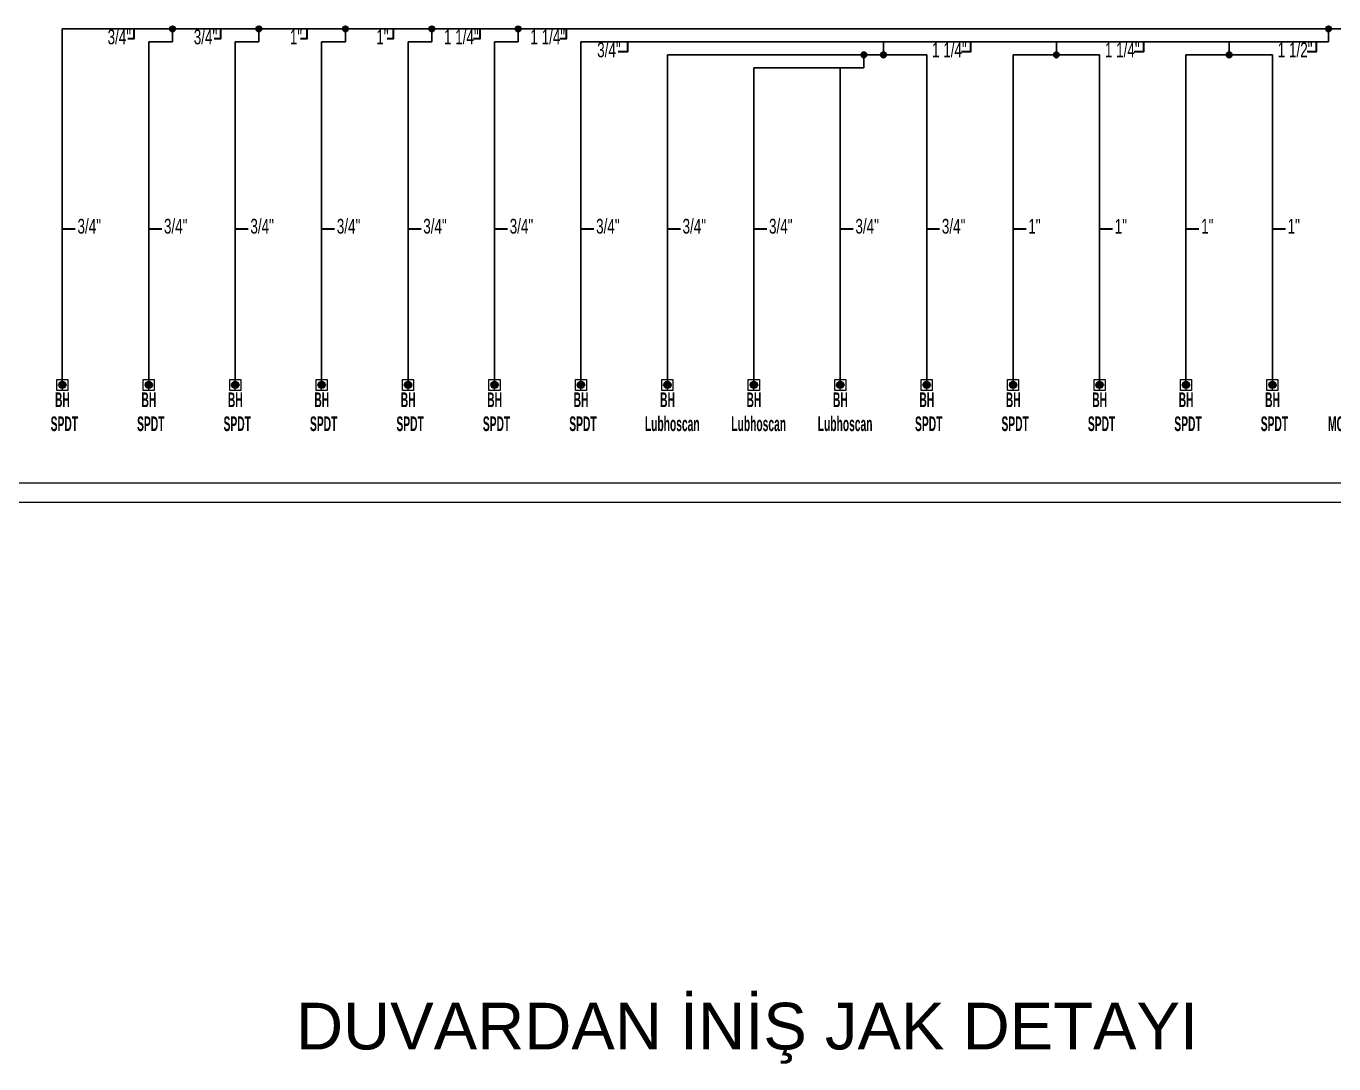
# Model space of a CAD drawing. Header units: centimetres. Extents: x 392964 to 515689, y 49661 to 58661.
# Drawn here: x 506702 to 508215, y 52688 to 53888 of the extents above; entities that cross this region are included whole.
import ezdxf
from ezdxf.enums import TextEntityAlignment as Align

# ---------------------------------------------------------------- set-up
doc = ezdxf.new("R2010")
doc.units = ezdxf.units.CM
doc.linetypes.add('MEDSISTEMBH_LINE', pattern=[1.5, 1.3, 0, -0.2])
doc.layers.add('---___EB_draft04_yazi', color=8, linetype='Continuous')
doc.layers.add('-M-VALVE', color=7, linetype='Continuous')
for name, color, linetype, lineweight in [('0-KRCN-BAS HAVA', 101, 'BASINÇ HAVA', 35), ('0-KRCN-SHT-02CIHAZ', 132, 'Continuous', 25), ('_MDS_0', 7, 'Continuous', 30), ('_MDS_BORU_22.00X1.00_BASINÇLI HAVA', 5, 'Continuous', 30), ('_MDS_TEE', 7, 'Continuous', 30)]:
    doc.layers.add(name, color=color, linetype=linetype, lineweight=lineweight)
doc.styles.add('Normal', font='arial.ttf')
doc.styles.add('ON', font='ARIALN.TTF', dxfattribs={"width": 0.8, "height": 6})
doc.styles.add('OYAK', font='arialbd.ttf')
doc.styles.get("Standard").update_dxf_attribs({"font": 'arial.ttf'})
doc.linetypes.add('BASINÇ HAVA', pattern='A,0.5,-0.2,["BH",Standard,S=0.1,R=0,X=-0.1,Y=-0.05],-0.2', length=0.9)

# ---------------------------------------------------------------- blocks, each defined once
blk = doc.blocks.new('TEE')
at = {"layer": '_MDS_TEE'}
h = blk.add_hatch(color=256, dxfattribs=at)
h.dxf.hatch_style = 1
edge = h.paths.add_edge_path()
edge.add_arc((0, 0), 50, 0, 360)
blk.add_circle((0, 0), 50, dxfattribs=at)
blk = doc.blocks.new('G$C63E5540C')
at = {"layer": '-M-VALVE', "color": 7}
for p, q in [((-4.000761649253946, 0.00282816809783526), (4.097099556188368, 0.00282816809783526)), ((-0.5886311090798699, 0.4552892951147669), (-0.5886311090798699, -0.4496329588083654)), ((-0.208099661178494, 1.372613990582977), (-0.208099661178494, 1.104969783347769)), ((-0.0002805213339343027, -4.046102434542036), (-0.0002805213339343027, 4.051758770903803)), ((0.207538618446506, 1.372613990582977), (0.207538618446506, 1.104969783347769)), ((0.5880700664120013, 0.4552892951147669), (0.5880700664120013, -0.4496329588083654))]:
    blk.add_line(p, q, dxfattribs=at)
blk.add_lwpolyline([(-5.000622930665486, 5.004750527019723), (4.999377069334514, 5.004750527019723), (4.999377069334514, -4.995249472980277), (-5.000622930665486, -4.995249472980277)], close=True, dxfattribs=at)
for radius in [3.232742174660741, 3.021624318356365, 3.021624318356365, 2.114477279548504, 2.114477279548504, 2.00561963489156, 1.995723485377295, 1.38546093199746, 1.121563611616992, 0.8081855436651845, 0.7422112135700679, 0.5277946407609372, 0.4486254446467967, 0.2770921863994921, 0.002842046271338699]:
    blk.add_circle((-0.0002805213339343027, 0.00282816809783526), radius, dxfattribs=at)
for radius, start, end in [(0.6268329140053732, 20.18086003609478, 159.8191399635647), (0.5937689708556622, 7.746304218193885, 172.2536957818985), (0.5937689708556622, 187.7463042313442, 352.2536957688406), (0.6268329140066776, 200.1808600358036, 339.819139963958)]:
    blk.add_arc((-0.0002805213339343027, 0.00282816809783526), radius, start, end, dxfattribs=at)
for points, knots in [([(-0.2485404440226375, -0.1202453488793935), (-0.2448874756241821, -0.1161469372830197), (-0.2414625096835152, -0.1118469308707972), (-0.2329731821864698, -0.09980701876281728), (-0.2284236262598824, -0.09173316654482733), (-0.2192947351231851, -0.07127085284957957), (-0.2150703767424602, -0.05700010222858509), (-0.2098809020603767, -0.02712314700488605), (-0.2088101727313187, -0.01153134513242549), (-0.2088101727313187, 0.01718768132820969), (-0.2098809020603767, 0.03277948320078394), (-0.2150703767424602, 0.06265643853498659), (-0.2192947351231851, 0.07692718898999829), (-0.2284236262598824, 0.09738950274061153), (-0.2329731821864698, 0.1054633550138533), (-0.2414625096835152, 0.1175032670666951), (-0.2448874756241821, 0.1218032734235521), (-0.2485404440226375, 0.1259016850190164)], [1.486169734890414, 1.486169734890414, 1.486169734890414, 1.486169734890414, 1.618518147470244, 1.618518147470244, 1.842374581757495, 1.842374581757495, 2.168854135831518, 2.168854135831518, 2.495333689905543, 2.495333689905543, 2.821813243979576, 2.821813243979576, 3.148292798053609, 3.148292798053609, 3.372149232340866, 3.372149232340866, 3.504497644920578, 3.504497644920578, 3.504497644920578, 3.504497644920578]), ([(0.2479794013261198, 0.1259016850190164), (0.2443264329208432, 0.1218032734235521), (0.2409014669588032, 0.1175032670666951), (0.2324121394617578, 0.1054633550138533), (0.2278625835565435, 0.09738950274061153), (0.2187336924484953, 0.07692718898999829), (0.2145093340677704, 0.06265643853498659), (0.2093198593001944, 0.03277948320078394), (0.2082491300561742, 0.01718768132820969), (0.2082491300561742, -0.01153134513242549), (0.2093198593001944, -0.02712314700488605), (0.2145093340677704, -0.05700010222858509), (0.2187336924484953, -0.07127085284957957), (0.2278625835565435, -0.09173316654482733), (0.2324121394617578, -0.09980701876281728), (0.2409014669588032, -0.1118469308707972), (0.2443264329208432, -0.1161469372830197), (0.2479794013261198, -0.1202453488793935)], [1.48616973488959, 1.48616973488959, 1.48616973488959, 1.48616973488959, 1.618518147469334, 1.618518147469334, 1.842374581756594, 1.842374581756594, 2.168854135830625, 2.168854135830625, 2.495333689904658, 2.495333689904658, 2.821813243978681, 2.821813243978681, 3.148292798052706, 3.148292798052706, 3.372149232339956, 3.372149232339956, 3.504497644919743, 3.504497644919743, 3.504497644919743, 3.504497644919743])]:
    blk.add_open_spline(points, degree=3, knots=knots, dxfattribs=at)

msp = doc.modelspace()

# ---------------------------------------------------------------- linework, layer by layer
at = {"layer": '0-KRCN-BAS HAVA', "color": 4, "ltscale": 150}
for points in [[(506819.6801476108, 53873.52489470419), (506827.1801476108, 53873.52489470419), (506827.1801476108, 53884.47792203779)], [(506919.6801476108, 53873.52489470419), (506927.1801476108, 53873.52489470419), (506927.1801476108, 53884.47792203779)], [(507019.6801476108, 53873.52489470419), (507027.1801476108, 53873.52489470419), (507027.1801476108, 53884.47792203779)], [(507119.6801476108, 53873.52489470419), (507127.1801476108, 53873.52489470419), (507127.1801476108, 53884.47792203779)], [(507219.6801476108, 53873.52489470419), (507227.1801476108, 53873.52489470419), (507227.1801476108, 53884.47792203779)], [(507319.6801476108, 53873.52489470419), (507327.1801476108, 53873.52489470419), (507327.1801476108, 53884.47792203779)], [(507387.0729089691, 53858.52489470419), (507398.0259363027, 53858.52489470419), (507398.0259363027, 53869.47792203779)], [(507784.086688734, 53858.52489470419), (507795.0397160676, 53858.52489470419), (507795.0397160676, 53869.47792203779)], [(507784.086688734, 53858.52489470419), (507795.0397160676, 53858.52489470419), (507795.0397160676, 53869.47792203779)], [(507984.086688734, 53858.52489470419), (507995.0397160676, 53858.52489470419), (507995.0397160676, 53869.47792203779)], [(508184.086688734, 53858.52489470419), (508195.0397160676, 53858.52489470419), (508195.0397160676, 53869.47792203779)], [(506743.9614761038, 53653.16502247809), (506758.9614761038, 53653.16502247809)], [(506843.9614761038, 53653.16502247809), (506858.9614761038, 53653.16502247809)], [(506943.9614761038, 53653.16502247809), (506958.9614761038, 53653.16502247809)], [(507043.9614761038, 53653.16502247809), (507058.9614761038, 53653.16502247809)], [(507143.9614761038, 53653.16502247809), (507158.9614761038, 53653.16502247809)], [(507243.9614761038, 53653.16502247809), (507258.9614761038, 53653.16502247809)], [(507343.9614761038, 53653.16502247809), (507358.9614761038, 53653.16502247809)], [(507443.9614761038, 53653.16502247809), (507458.9614761038, 53653.16502247809)], [(507543.9614761038, 53653.16502247809), (507558.9614761038, 53653.16502247809)], [(507643.9614761038, 53653.16502247809), (507658.9614761038, 53653.16502247809)], [(507743.9614761038, 53653.16502247809), (507758.9614761038, 53653.16502247809)], [(507843.9614761038, 53653.16502247809), (507858.9614761038, 53653.16502247809)], [(507943.9614761038, 53653.16502247809), (507958.9614761038, 53653.16502247809)], [(508043.9614761038, 53653.16502247809), (508058.9614761038, 53653.16502247809)], [(508143.9614761038, 53653.16502247809), (508158.9614761038, 53653.16502247809)]]:
    msp.add_lwpolyline(points, dxfattribs=at)
at = {"layer": '0-KRCN-SHT-02CIHAZ', "color": 8}
for p, q in [((503564.066010452, 53359.47792203779), (513155.1881269637, 53359.47792203779)), ((513155.1881269637, 53336.97792203779), (503564.066010452, 53336.97792203779))]:
    msp.add_line(p, q, dxfattribs=at)
at = {"layer": '_MDS_BORU_22.00X1.00_BASINÇLI HAVA', "linetype": 'MEDSISTEMBH_LINE', "ltscale": 80}
for p, q in [((506743.9614761038, 53884.47792203779), (511894.0036027179, 53884.47792203779)), ((506743.9614761038, 53472.85212291839), (506743.9614761038, 53884.47792203779)), ((506871.3918068797, 53869.47792203779), (506871.3918068797, 53884.47792203779)), ((506971.3918068797, 53869.47792203779), (506971.3918068797, 53884.47792203779)), ((507071.3918068797, 53869.47792203779), (507071.3918068797, 53884.47792203779)), ((507171.3918068797, 53869.47792203779), (507171.3918068797, 53884.47792203779)), ((507271.3918068797, 53869.47792203779), (507271.3918068797, 53884.47792203779)), ((508208.9614761038, 53869.47792203779), (508208.9614761038, 53884.47792203779)), ((506843.9614761038, 53472.85212291839), (506843.9614761038, 53869.47792203779)), ((506843.9614761038, 53869.47792203779), (506871.3918068797, 53869.47792203779)), ((506943.9614761038, 53472.85212291839), (506943.9614761038, 53869.47792203779)), ((506943.9614761038, 53869.47792203779), (506971.3918068797, 53869.47792203779)), ((507043.9614761038, 53472.85212291839), (507043.9614761038, 53869.47792203779)), ((507043.9614761038, 53869.47792203779), (507071.3918068797, 53869.47792203779)), ((507143.9614761038, 53472.85212291839), (507143.9614761038, 53869.47792203779)), ((507143.9614761038, 53869.47792203779), (507171.3918068797, 53869.47792203779)), ((507243.9614761038, 53472.85212291839), (507243.9614761038, 53869.47792203779)), ((507243.9614761038, 53869.47792203779), (507271.3918068797, 53869.47792203779)), ((507343.9614761038, 53869.47792203779), (508208.9614761038, 53869.47792203779)), ((507343.9614761038, 53472.85212291839), (507343.9614761038, 53869.47792203779)), ((507693.9614761038, 53854.47792203779), (507693.9614761038, 53869.47792203779)), ((507893.9614761038, 53854.47792203779), (507893.9614761038, 53869.47792203779)), ((508093.9614761038, 53854.47792203779), (508093.9614761038, 53869.47792203779)), ((507443.9614761038, 53472.85212291839), (507443.9614761038, 53854.47792203779)), ((507443.9614761038, 53854.47792203779), (507743.9614761038, 53854.47792203779)), ((507671.3918068797, 53839.47792203779), (507671.3918068797, 53854.47792203779)), ((507743.9614761038, 53472.85212291839), (507743.9614761038, 53854.47792203779)), ((507843.9614761038, 53472.85212291839), (507843.9614761038, 53854.47792203779)), ((507843.9614761038, 53854.47792203779), (507943.9614761038, 53854.47792203779)), ((507943.9614761038, 53472.85212291839), (507943.9614761038, 53854.47792203779)), ((508043.9614761038, 53472.85212291839), (508043.9614761038, 53854.47792203779)), ((508043.9614761038, 53854.47792203779), (508143.9614761038, 53854.47792203779)), ((508143.9614761038, 53472.85212291839), (508143.9614761038, 53854.47792203779)), ((507543.9614761038, 53472.85212291839), (507543.9614761038, 53839.47792203779)), ((507543.9614761038, 53839.47792203779), (507671.3918068797, 53839.47792203779)), ((507643.9614761038, 53472.85212291839), (507643.9614761038, 53839.47792203779))]:
    msp.add_line(p, q, dxfattribs=at)

# ---------------------------------------------------------------- block references
at = {"layer": '-M-VALVE', "color": 7, "xscale": 1.276512899816038, "yscale": 1.276512899816038, "zscale": 1.276512899816038}
for p in [(506743.9654621016, 53472.84851272533), (506843.9654621016, 53472.84851272533), (506943.9654621016, 53472.84851272533), (507043.9654621016, 53472.84851272533), (507143.9654621016, 53472.84851272533), (507243.9654621016, 53472.84851272533), (507343.9654621016, 53472.84851272533), (507443.9654621016, 53472.84851272533), (507543.9654621016, 53472.84851272533), (507643.9654621016, 53472.84851272533), (507743.9654621016, 53472.84851272533), (507843.9654621016, 53472.84851272533), (507943.9654621016, 53472.84851272533), (508043.9654621016, 53472.84851272533), (508143.9654621016, 53472.84851272533)]:
    msp.add_blockref('G$C63E5540C', p, dxfattribs=at)
at = {"layer": '_MDS_BORU_22.00X1.00_BASINÇLI HAVA', "linetype": 'MEDSISTEMBH_LINE', "ltscale": 80, "xscale": 0.065, "yscale": 0.065, "zscale": 0.065, "rotation": 90.00000000000001}
for p in [(506871.3918068797, 53884.47792203779), (506971.3918068797, 53884.47792203779), (507071.3918068797, 53884.47792203779), (507171.3918068797, 53884.47792203779), (507271.3918068797, 53884.47792203779), (508208.9614761038, 53884.47792203779), (507671.3918068797, 53854.47792203779), (507693.9614761038, 53854.47792203779), (507893.9614761038, 53854.47792203779), (508093.9614761038, 53854.47792203779)]:
    msp.add_blockref('TEE', p, dxfattribs=at)

# ---------------------------------------------------------------- texts
at = {"layer": '---___EB_draft04_yazi', "color": 1, "style": 'Normal'}
msp.add_text('DUVARDAN İNİŞ JAK DETAYI ', height=54, dxfattribs=at).set_placement((507014.3318625984, 52704.21492996555))
at = {"layer": '0-KRCN-BAS HAVA', "color": 4, "ltscale": 150, "style": 'ON', "width": 0.8}
for s, p in [('3/4"', (506796.3167992447, 53866.78730792589)), ('3/4"', (506896.0155565444, 53866.78730792589)), ('1"', (507007.1615364606, 53866.78730792589)), ('1"', (507107.1615364606, 53866.78730792589)), ('1 1/4"', (507185.4720620289, 53866.78730792589)), ('1 1/4"', (507285.4720620289, 53866.78730792589)), ('3/4"', (507362.7609143225, 53851.78730792589)), ('1 1/4"', (507750.1349276733, 53851.78730792589)), ('1 1/4"', (507750.1349276733, 53851.78730792589)), ('1 1/4"', (507950.1349276733, 53851.78730792589)), ('1 1/2"', (508150.1349276733, 53851.78730792589)), ('3/4"', (506761.5213725879, 53647.8534960231)), ('3/4"', (506861.5213725879, 53647.8534960231)), ('3/4"', (506961.5213725879, 53647.8534960231)), ('3/4"', (507061.5213725879, 53647.8534960231)), ('3/4"', (507161.5213725879, 53647.8534960231)), ('3/4"', (507261.5213725879, 53647.8534960231)), ('3/4"', (507361.5213725879, 53647.8534960231)), ('3/4"', (507461.5213725879, 53647.8534960231)), ('3/4"', (507561.5213725879, 53647.8534960231)), ('3/4"', (507661.5213725879, 53647.8534960231)), ('3/4"', (507761.5213725879, 53647.8534960231)), ('1"', (507861.5213725879, 53647.8534960231)), ('1"', (507961.5213725879, 53647.8534960231)), ('1"', (508061.5213725879, 53647.8534960231)), ('1"', (508161.5213725879, 53647.8534960231))]:
    msp.add_text(s, height=17, dxfattribs=at).set_placement(p)
at = {"layer": '_MDS_0', "style": 'OYAK', "width": 0.5}
for p in [(506744.0847148709, 53442.00798105846), (506844.0847148709, 53442.00798105846), (506944.0847148709, 53442.00798105846), (507044.0847148709, 53442.00798105846), (507144.0847148709, 53442.00798105846), (507244.0847148709, 53442.00798105846), (507344.0847148709, 53442.00798105846), (507444.0847148709, 53442.00798105846), (507544.0847148709, 53442.00798105846), (507644.0847148709, 53442.00798105846), (507744.0847148709, 53442.00798105846), (507844.0847148709, 53442.00798105846), (507944.0847148709, 53442.00798105846), (508044.0847148709, 53442.00798105846), (508144.0847148709, 53442.00798105846)]:
    msp.add_text('BH', height=17, dxfattribs=at).set_placement(p, align=Align.BOTTOM_CENTER)
at = {"layer": '_MDS_0', "color": 61, "style": 'OYAK', "width": 0.5}
for s, p in [('SPDT', (506730.4659574347, 53414.2602321713, 0.01420244584820145)), ('SPDT', (506830.4659574347, 53414.2602321713, 0.01420244584820145)), ('SPDT', (506930.4659574347, 53414.2602321713, 0.01420244584820145)), ('SPDT', (507030.4659574347, 53414.2602321713, 0.01420244584820145)), ('SPDT', (507130.4659574347, 53414.2602321713, 0.01420244584820145)), ('SPDT', (507230.4659574347, 53414.2602321713, 0.01420244584820145)), ('SPDT', (507330.4659574347, 53414.2602321713, 0.01420244584820145)), ('Lubhoscan', (507417.9342610963, 53414.2602321713, 0.01420244584820145)), ('Lubhoscan', (507517.9342610963, 53414.2602321713, 0.01420244584820145)), ('Lubhoscan', (507617.9342610963, 53414.2602321713, 0.01420244584820145)), ('SPDT', (507730.4659574347, 53414.2602321713, 0.01420244584820145)), ('SPDT', (507830.4659574347, 53414.2602321713, 0.01420244584820145)), ('SPDT', (507930.4659574347, 53414.2602321713, 0.01420244584820145)), ('SPDT', (508030.4659574347, 53414.2602321713, 0.01420244584820145)), ('SPDT', (508130.4659574347, 53414.2602321713, 0.01420244584820145)), ('MCG 250 CNC', (508208.2944946823, 53414.2602321713, 0.01420244584820145))]:
    msp.add_text(s, height=17, dxfattribs=at).set_placement(p, align=Align.BOTTOM_LEFT)

doc.saveas('drawing.dxf')
